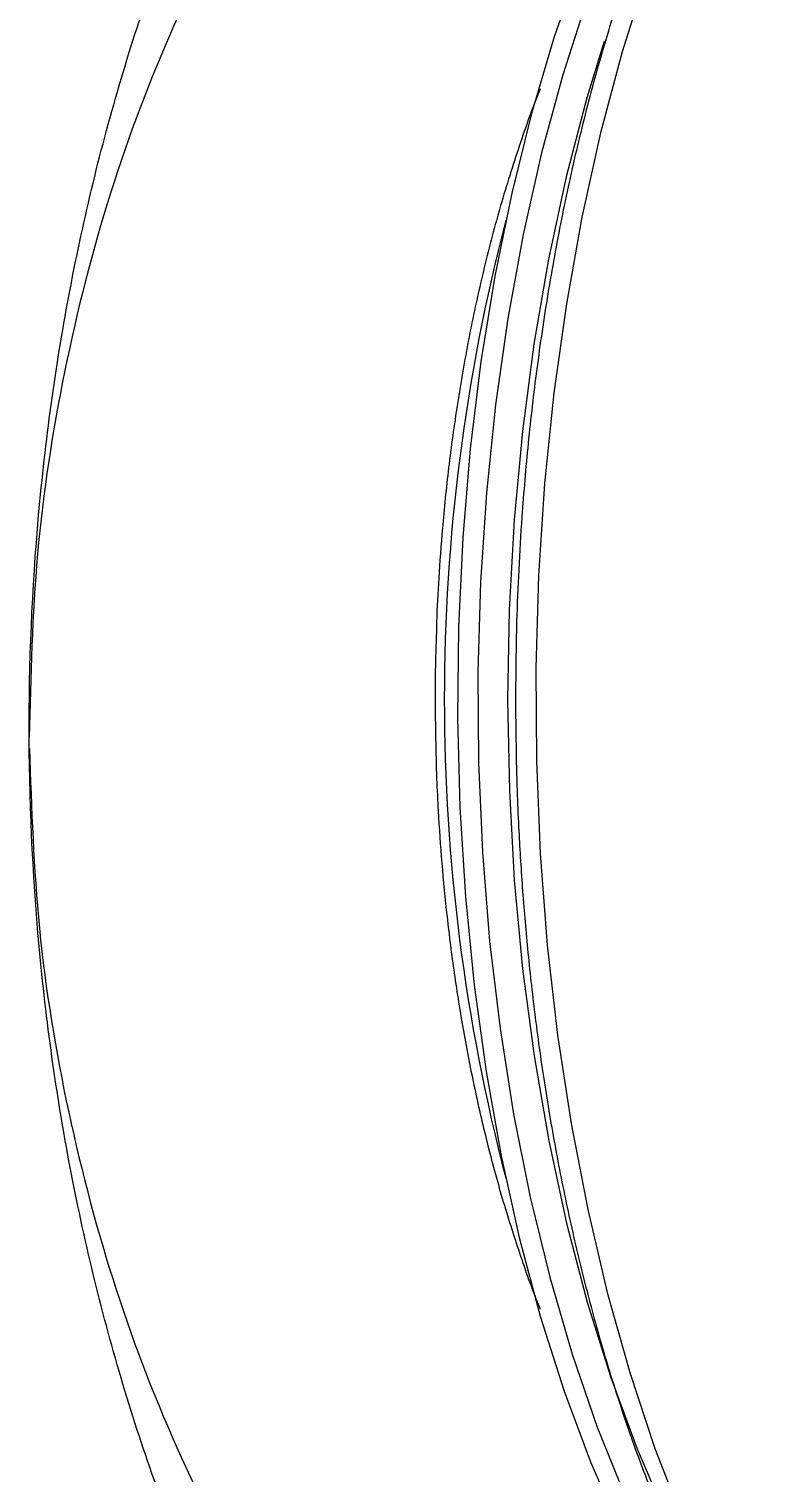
# Model space of a CAD drawing. Header units: inches. Extents: x 0 to 84, y -22 to 124.
# Drawn here: x 13.38 to 14.856, y 18.569 to 21.468 of the extents above; entities that cross this region are included whole.
import ezdxf

# ---------------------------------------------------------------- set-up
doc = ezdxf.new("R2010")
doc.units = ezdxf.units.IN
doc.header["$MEASUREMENT"] = 0
doc.layers.add('1', color=4, linetype='Continuous')
doc.layers.add('BDIM_CYAN', color=4, linetype='Continuous')

# ---------------------------------------------------------------- blocks, each defined once
blk = doc.blocks.new('2026 RELAY')
at = {"layer": '1', "color": 3, "linetype": 'Continuous', "lineweight": 25}
for points, knots in [([(17.3302, 16.6245), (17.322, 16.6184), (17.3057, 16.6062), (17.2811, 16.5884), (17.2564, 16.5708), (17.2315, 16.5535), (17.2065, 16.5366), (17.1813, 16.5201), (17.156, 16.5038), (17.1306, 16.4879), (17.1051, 16.4724), (17.0794, 16.4572), (17.0536, 16.4423), (17.0278, 16.4278), (17.0018, 16.4136), (16.9756, 16.3997), (16.9494, 16.3863), (16.9231, 16.3731), (16.8966, 16.3603), (16.8701, 16.3479), (16.8435, 16.3358), (16.8167, 16.3241), (16.7899, 16.3127), (16.763, 16.3017), (16.736, 16.2911), (16.7089, 16.2808), (16.6817, 16.2709), (16.6545, 16.2613), (16.6272, 16.2521), (16.5997, 16.2433), (16.5723, 16.2349), (16.5447, 16.2268), (16.5171, 16.2191), (16.4895, 16.2117), (16.4617, 16.2047), (16.434, 16.1981), (16.4061, 16.1919), (16.3782, 16.186), (16.3503, 16.1805), (16.3224, 16.1754), (16.2943, 16.1707), (16.2663, 16.1663), (16.2382, 16.1623), (16.2101, 16.1587), (16.182, 16.1554), (16.1539, 16.1526), (16.1257, 16.1501), (16.0975, 16.1479), (16.0694, 16.1462), (16.0412, 16.1448), (16.013, 16.1439), (15.9848, 16.1433), (15.9566, 16.143), (15.9284, 16.1432), (15.9003, 16.1437), (15.8721, 16.1447), (15.844, 16.146), (15.8159, 16.1476), (15.7878, 16.1497), (15.7598, 16.1521), (15.7318, 16.1549), (15.7038, 16.1581), (15.6759, 16.1617), (15.648, 16.1656), (15.6202, 16.1699), (15.5924, 16.1746), (15.5647, 16.1797), (15.5371, 16.1851), (15.5095, 16.1909), (15.4819, 16.1971), (15.4545, 16.2037), (15.4271, 16.2106), (15.3998, 16.2179), (15.3726, 16.2256), (15.3454, 16.2336), (15.3184, 16.242), (15.1881, 16.2845), (14.9598, 16.3822), (14.6511, 16.5778), (14.3681, 16.8251), (14.1149, 17.1193), (13.8952, 17.4558), (13.7116, 17.8284), (13.5665, 18.2308), (13.4611, 18.656), (13.3968, 19.0967), (13.374, 19.545), (13.3931, 19.9932), (13.4536, 20.4336), (13.5551, 20.8582), (13.6964, 21.2601), (13.8762, 21.6318), (14.0923, 21.9674), (14.3421, 22.2608), (14.6221, 22.5071), (14.9282, 22.7019), (15.2553, 22.842), (15.5976, 22.9245), (15.9486, 22.9485), (16.301, 22.913), (16.5503, 22.8457), (16.6985, 22.7905), (16.7505, 22.7696), (16.8022, 22.7475), (16.8536, 22.724), (16.9046, 22.6992), (16.9552, 22.6732), (17.0055, 22.6458), (17.0553, 22.6172), (17.1047, 22.5873), (17.1537, 22.5561), (17.2021, 22.5237), (17.2502, 22.4901), (17.2818, 22.4668), (17.2975, 22.4551)], [0, 0, 0, 0, 0.002502, 0.005004, 0.007506, 0.010008, 0.012509, 0.015011, 0.017512, 0.020014, 0.022515, 0.025017, 0.027518, 0.03002, 0.032521, 0.035022, 0.037523, 0.040024, 0.042525, 0.045026, 0.047527, 0.050028, 0.052529, 0.05503, 0.057531, 0.060031, 0.062532, 0.065033, 0.067534, 0.070034, 0.072535, 0.075036, 0.077537, 0.080038, 0.082539, 0.08504, 0.087541, 0.090043, 0.092544, 0.095046, 0.097547, 0.100049, 0.102551, 0.105052, 0.107554, 0.110056, 0.112558, 0.11506, 0.117562, 0.120064, 0.122566, 0.125068, 0.12757, 0.130072, 0.132574, 0.135076, 0.137577, 0.140079, 0.142581, 0.145082, 0.147584, 0.150086, 0.152587, 0.155089, 0.15759, 0.160092, 0.162593, 0.165095, 0.167596, 0.170097, 0.172599, 0.1751, 0.177601, 0.180102, 0.182603, 0.185104, 0.187606, 0.218845, 0.250085, 0.281328, 0.312575, 0.343824, 0.375073, 0.406319, 0.437562, 0.468804, 0.500046, 0.531287, 0.562529, 0.593772, 0.625017, 0.656266, 0.687515, 0.718762, 0.750006, 0.781244, 0.812485, 0.843729, 0.874977, 0.906228, 0.937469, 0.942278, 0.947087, 0.951897, 0.956706, 0.961516, 0.966326, 0.971136, 0.975946, 0.980757, 0.985567, 0.990378, 0.995189, 1, 1, 1, 1]), ([(16.6732, 21.9576), (16.5892, 22.0192), (16.4212, 22.1424), (16.1486, 22.2697), (15.867, 22.3526), (15.5794, 22.3847), (15.2915, 22.3678), (15.0082, 22.3004), (14.7343, 22.1852), (14.4749, 22.023), (14.2341, 21.8177), (14.0168, 21.5719), (13.826, 21.2908), (13.6659, 20.9786), (13.5382, 20.6414), (13.4471, 20.2845), (13.39, 19.9173), (13.384, 19.6689), (13.381, 19.5459)], [0, 0, 0, 0, 0.062584, 0.125162, 0.187745, 0.250324, 0.312916, 0.375487, 0.438081, 0.500649, 0.563252, 0.625812, 0.688396, 0.750974, 0.813558, 0.876137, 0.938707, 1, 1, 1, 1]), ([(13.3815, 19.5236), (13.3856, 19.4029), (13.3941, 19.1567), (13.4547, 18.7915), (13.5495, 18.4345), (13.6806, 18.0969), (13.8438, 17.7844), (14.0375, 17.5029), (14.2573, 17.2566), (14.5002, 17.0508), (14.7612, 16.8879), (15.0364, 16.7721), (15.3203, 16.7042), (15.6085, 16.6865), (15.8957, 16.718), (16.1765, 16.8004), (16.4478, 16.927), (16.6145, 17.0498), (16.6978, 17.1112)], [0, 0, 0, 0, 0.060245, 0.122878, 0.185562, 0.248182, 0.310853, 0.373485, 0.436149, 0.498788, 0.56146, 0.624091, 0.686766, 0.749394, 0.812074, 0.874697, 0.937386, 1, 1, 1, 1])]:
    blk.add_open_spline(points, degree=3, knots=knots, dxfattribs=at)
at = {"layer": 'BDIM_CYAN', "flags": 128}
for points in [[(14.6196, 21.0766), (14.5708, 20.9214), (14.5275, 20.7589), (14.4902, 20.5901), (14.459, 20.4159), (14.434, 20.2372), (14.4154, 20.0551), (14.4033, 19.8706), (14.3978, 19.6847), (14.3989, 19.4984), (14.4065, 19.3128), (14.4208, 19.129), (14.4415, 18.9479), (14.4685, 18.7706), (14.5018, 18.5981), (14.5411, 18.4313), (14.5862, 18.2712), (14.6368, 18.1186), (14.6927, 17.9744)], [(14.4857, 21.0971), (14.4347, 20.9515), (14.3892, 20.7981), (14.3494, 20.6378), (14.3155, 20.4715), (14.2877, 20.3003), (14.2663, 20.1251), (14.2512, 19.9469), (14.2427, 19.7669), (14.2407, 19.5859), (14.2453, 19.4052), (14.2565, 19.2258), (14.2741, 19.0487), (14.2981, 18.875), (14.3283, 18.7057), (14.3646, 18.5417), (14.4068, 18.3841), (14.4545, 18.2338), (14.5075, 18.0916), (14.5656, 17.9584)], [(14.5002, 21.0253), (14.4519, 20.8757), (14.4092, 20.7187), (14.3723, 20.5553), (14.3414, 20.3865), (14.3168, 20.2131), (14.2986, 20.0363), (14.2868, 19.8571), (14.2815, 19.6764), (14.2828, 19.4955), (14.2907, 19.3153), (14.3051, 19.1369), (14.3259, 18.9614), (14.3531, 18.7897), (14.3863, 18.623), (14.4256, 18.4621), (14.4706, 18.308), (14.521, 18.1616), (14.5766, 18.0238)], [(14.5347, 20.9424), (14.5003, 20.8295), (14.4588, 20.6706), (14.4233, 20.5054), (14.3939, 20.3349), (14.3709, 20.1601), (14.3544, 19.9821), (14.3444, 19.8019), (14.3412, 19.6206), (14.3446, 19.4393), (14.3546, 19.2592), (14.3712, 19.0812), (14.3943, 18.9065), (14.4238, 18.7361), (14.4595, 18.571), (14.5011, 18.4123), (14.5484, 18.2608), (14.6011, 18.1175), (14.6589, 17.9833), (14.7215, 17.8589), (14.7638, 17.7851)]]:
    blk.add_lwpolyline(points, dxfattribs=at)
at = {"layer": 'BDIM_CYAN'}
blk.add_arc((18.0187, 19.6223), 3.8046, 165.361, 194.6226, dxfattribs=at)
for points, knots in [([(15.7881, 22.0762), (15.7736, 22.0821), (15.7331, 22.0988), (15.6646, 22.1147), (15.5824, 22.1243), (15.4975, 22.1216), (15.4134, 22.1066), (15.3315, 22.08), (15.253, 22.0432), (15.1761, 21.9959), (15.1011, 21.9382), (15.0284, 21.8704), (14.9582, 21.793), (14.8908, 21.7063), (14.8264, 21.6107), (14.7654, 21.5066), (14.7078, 21.3945), (14.6541, 21.2749), (14.6042, 21.1483), (14.5586, 21.0155), (14.5173, 20.8771), (14.4805, 20.7338), (14.4485, 20.5867), (14.4213, 20.437), (14.3991, 20.2868), (14.3818, 20.1373), (14.3703, 20.0027), (14.3631, 19.8831), (14.3581, 19.7613), (14.3574, 19.6747), (14.357, 19.6229)], [0, 0, 0, 0, 0.02057, 0.057651, 0.095591, 0.134676, 0.175192, 0.212609, 0.250096, 0.287639, 0.325216, 0.362806, 0.400394, 0.437971, 0.475529, 0.513062, 0.550566, 0.588036, 0.62546, 0.662825, 0.700104, 0.73726, 0.774227, 0.810882, 0.84698, 0.881916, 0.916227, 0.940667, 0.964501, 1, 1, 1, 1]), ([(14.4069, 20.8476), (14.4066, 20.8469), (14.3912, 20.8108), (14.3641, 20.7329), (14.3264, 20.6143), (14.2937, 20.4901), (14.2656, 20.3626), (14.2424, 20.2332), (14.2243, 20.1054), (14.2116, 19.9866), (14.2036, 19.8817), (14.1993, 19.8074), (14.1983, 19.7674), (14.1981, 19.7569)], [0, 0, 0, 0, 0.0020651, 0.1216835, 0.240924, 0.3596008, 0.4773775, 0.5935827, 0.7066602, 0.811981, 0.8993925, 0.9734888, 1, 1, 1, 1]), ([(14.1981, 19.7569), (14.1972, 19.7311), (14.1957, 19.6865), (14.1956, 19.6418), (14.1955, 19.6229)], [0, 0, 0, 0, 0.576902, 1, 1, 1, 1]), ([(14.1955, 19.6229), (14.1961, 19.5693), (14.1969, 19.4944), (14.2023, 19.3845), (14.2087, 19.292), (14.2193, 19.183), (14.2336, 19.0704), (14.252, 18.9551), (14.2746, 18.8393), (14.3013, 18.7246), (14.332, 18.6122), (14.3669, 18.504), (14.392, 18.4325), (14.4062, 18.3989), (14.4065, 18.3982)], [0, 0, 0, 0, 0.120998, 0.169306, 0.249418, 0.332198, 0.42061, 0.51244, 0.606792, 0.702951, 0.800412, 0.898808, 0.997867, 1, 1, 1, 1]), ([(14.357, 19.6229), (14.3575, 19.5614), (14.3583, 19.4755), (14.3638, 19.3496), (14.3702, 19.2436), (14.3809, 19.1183), (14.3953, 18.9885), (14.4139, 18.8548), (14.4367, 18.7196), (14.4638, 18.5847), (14.4951, 18.4514), (14.5306, 18.3208), (14.5701, 18.194), (14.6135, 18.0717), (14.6606, 17.9546), (14.7112, 17.8435), (14.7651, 17.7388), (14.8222, 17.6411), (14.8822, 17.5507), (14.945, 17.468), (15.0104, 17.3933), (15.0783, 17.3269), (15.1485, 17.2691), (15.2211, 17.2202), (15.296, 17.1805), (15.3732, 17.1504), (15.4529, 17.1303), (15.5351, 17.1212), (15.62, 17.1238), (15.7041, 17.139), (15.7826, 17.1636), (15.8312, 17.1878), (15.8538, 17.199)], [0, 0, 0, 0, 0.040811, 0.057032, 0.083957, 0.111794, 0.141547, 0.17248, 0.204296, 0.236757, 0.269693, 0.302981, 0.336528, 0.370262, 0.404132, 0.438097, 0.472129, 0.506211, 0.540334, 0.574503, 0.608729, 0.643039, 0.677477, 0.712109, 0.747029, 0.782371, 0.818313, 0.855088, 0.892973, 0.932246, 0.968514, 1, 1, 1, 1])]:
    blk.add_open_spline(points, degree=3, knots=knots, dxfattribs=at)

msp = doc.modelspace()

# ---------------------------------------------------------------- block references
msp.add_blockref('2026 RELAY', (0, 0.5))

doc.saveas('drawing.dxf')
